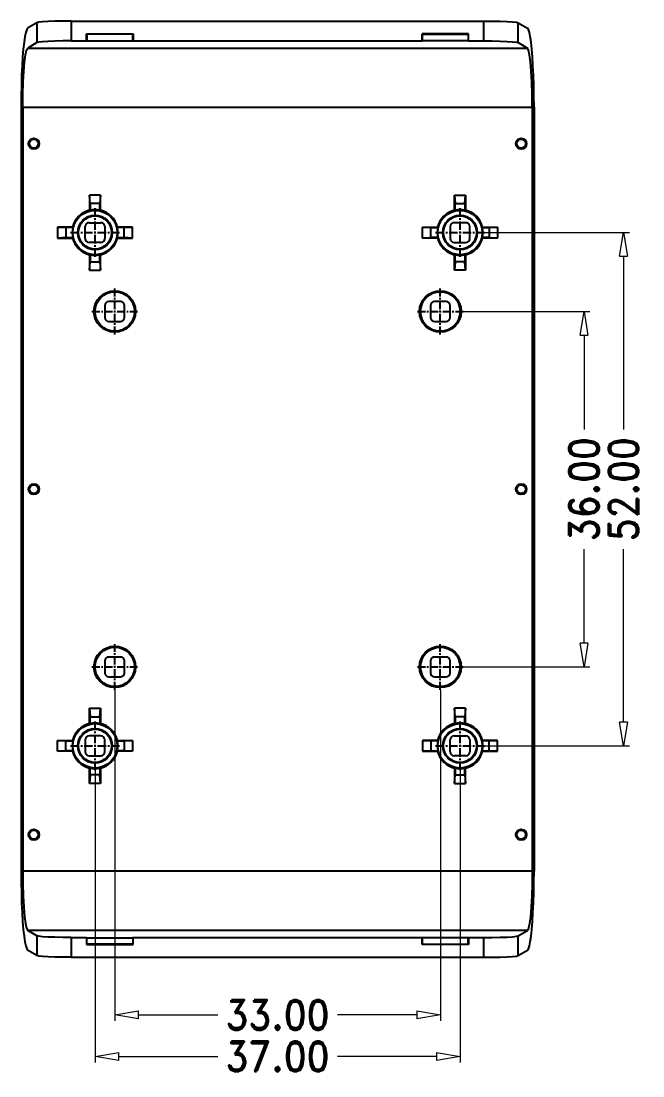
# Model space of a CAD drawing. Extents: x 98 to 412, y -254 to -30.
# Drawn here: x 349.3 to 412.3, y -143.7 to -36.9 of the extents above; entities that cross this region are included whole.
import ezdxf

# ---------------------------------------------------------------- set-up
doc = ezdxf.new("R2010")
doc.units = 0
doc.header["$LTSCALE"] = 30.734
doc.header["$MEASUREMENT"] = 0
doc.header["$PDMODE"] = 3
doc.header["$PDSIZE"] = 0.3125
doc.linetypes.add('CENTER', pattern=[0.6, 0.375, -0.075, 0.075, -0.075])
doc.layers.get('0').update_dxf_attribs({"linetype": 'CONTINUOUS'})
doc.layers.get('Defpoints').update_dxf_attribs({"linetype": 'CONTINUOUS'})
doc.layers.add('dim', color=3, linetype='CONTINUOUS', lineweight=9)
doc.styles.add('ROMAND', font='romand.shx', dxfattribs={"width": 0.9, "bigfont": 'gbcbig.shx'})
doc.dimstyles.new('YanXiu', dxfattribs={"dimtxt": 2.5, "dimasz": 2.2, "dimexe": 1, "dimexo": 0, "dimgap": 0.66, "dimtad": 0, "dimzin": 1, "dimdsep": 46, "dimtxsty": 'ROMAND', "dimblk": 'CLOSEDBLANK', "dimcen": 0, "dimclrd": 3, "dimclre": 3, "dimclrt": 7, "dimazin": 0, "dimtfac": 1, "dimtofl": 0, "dimtmove": 0, "dimatfit": 3, "dimldrblk": 'CLOSEDBLANK', "dimfxl": 1, "dimlwd": 5, "dimlwe": 5, "dimarcsym": 0})

# ---------------------------------------------------------------- blocks, each defined once
blk = doc.blocks.new('_ClosedBlank')
at = {"color": 0, "linetype": 'ByBlock', "lineweight": -2}
for p, q in [((-1, 0.167), (0, 0)), ((-1, 0.167), (-1, -0.167)), ((0, 0), (-1, -0.167))]:
    blk.add_line(p, q, dxfattribs=at)
blk = doc.blocks.new('*D3')
at = {"layer": 'Defpoints', "color": 0}
for p in [(356.76, -112.78), (393.76, -112.78), (356.76, -141.77)]:
    blk.add_point(p, dxfattribs=at)
at = {"layer": 'dim', "color": 3, "lineweight": 5}
for p, q in [((356.76, -112.78), (356.76, -142.37)), ((393.76, -112.78), (393.76, -142.37)), ((359.16, -141.77), (369.19, -141.77)), ((391.36, -141.77), (381.32, -141.77))]:
    blk.add_line(p, q, dxfattribs=at)
at = {"layer": 'dim', "color": 3, "lineweight": 5, "xscale": 2.4, "yscale": 2.4, "zscale": 2.4, "rotation": 180}
blk.add_blockref('_ClosedBlank', (356.76, -141.77), dxfattribs=at)
at = {"layer": 'dim', "color": 3, "lineweight": 5, "xscale": 2.4, "yscale": 2.4, "zscale": 2.4}
blk.add_blockref('_ClosedBlank', (393.76, -141.77), dxfattribs=at)
at = {"layer": 'dim', "color": 7, "insert": (375.26, -141.77), "char_height": 3, "attachment_point": 5, "style": 'ROMAND'}
blk.add_mtext('37.00', dxfattribs=at)
blk = doc.blocks.new('*D4')
at = {"layer": 'Defpoints', "color": 0}
for p in [(358.76, -104.62), (391.76, -104.62), (358.76, -137.56)]:
    blk.add_point(p, dxfattribs=at)
at = {"layer": 'dim', "color": 3, "lineweight": 5}
for p, q in [((358.76, -104.62), (358.76, -138.16)), ((391.76, -104.62), (391.76, -138.16)), ((361.16, -137.56), (369.19, -137.56)), ((389.36, -137.56), (381.32, -137.56))]:
    blk.add_line(p, q, dxfattribs=at)
at = {"layer": 'dim', "color": 3, "lineweight": 5, "xscale": 2.4, "yscale": 2.4, "zscale": 2.4, "rotation": 180}
blk.add_blockref('_ClosedBlank', (358.76, -137.56), dxfattribs=at)
at = {"layer": 'dim', "color": 3, "lineweight": 5, "xscale": 2.4, "yscale": 2.4, "zscale": 2.4}
blk.add_blockref('_ClosedBlank', (391.76, -137.56), dxfattribs=at)
at = {"layer": 'dim', "color": 7, "insert": (375.26, -137.56), "char_height": 3, "attachment_point": 5, "style": 'ROMAND'}
blk.add_mtext('33.00', dxfattribs=at)
blk = doc.blocks.new('*D5')
at = {"layer": 'Defpoints', "color": 0}
for p in [(396.23, -58.3), (396.23, -110.3), (410.32, -110.3)]:
    blk.add_point(p, dxfattribs=at)
at = {"layer": 'dim', "color": 3, "lineweight": 5}
for p, q in [((396.23, -58.3), (410.92, -58.3)), ((410.32, -60.7), (410.32, -78.24)), ((410.32, -107.9), (410.32, -90.37)), ((396.23, -110.3), (410.92, -110.3))]:
    blk.add_line(p, q, dxfattribs=at)
at = {"layer": 'dim', "color": 3, "lineweight": 5, "xscale": 2.4, "yscale": 2.4, "zscale": 2.4}
for p, rotation in [((410.32, -58.3), 90), ((410.32, -110.3), 270)]:
    blk.add_blockref('_ClosedBlank', p, dxfattribs=dict(at, rotation=rotation))
at = {"layer": 'dim', "color": 7, "insert": (410.32, -84.3), "char_height": 3, "attachment_point": 5, "rotation": 90, "style": 'ROMAND'}
blk.add_mtext('52.00', dxfattribs=at)
blk = doc.blocks.new('*D6')
at = {"layer": 'Defpoints', "color": 0}
for p in [(394.07, -66.3), (394.07, -102.3), (406.32, -102.3)]:
    blk.add_point(p, dxfattribs=at)
at = {"layer": 'dim', "color": 3, "lineweight": 5}
for p, q in [((394.07, -66.3), (406.92, -66.3)), ((406.32, -68.7), (406.32, -78.24)), ((406.32, -99.9), (406.32, -90.37)), ((394.07, -102.3), (406.92, -102.3))]:
    blk.add_line(p, q, dxfattribs=at)
at = {"layer": 'dim', "color": 3, "lineweight": 5, "xscale": 2.4, "yscale": 2.4, "zscale": 2.4}
for p, rotation in [((406.32, -66.3), 90), ((406.32, -102.3), 270)]:
    blk.add_blockref('_ClosedBlank', p, dxfattribs=dict(at, rotation=rotation))
at = {"layer": 'dim', "color": 7, "insert": (406.32, -84.3), "char_height": 3, "attachment_point": 5, "rotation": 90, "style": 'ROMAND'}
blk.add_mtext('36.00', dxfattribs=at)

msp = doc.modelspace()

# ---------------------------------------------------------------- linework, layer by layer
at = {"color": 7, "linetype": 'Continuous'}
for p, q in [((350.865, -37.048), (349.926, -37.61)), ((350.865, -37.048), (350.865, -39.051)), ((354.351, -36.881), (396.164, -36.881)), ((354.351, -36.881), (354.351, -38.884)), ((396.164, -38.884), (396.164, -36.881)), ((399.65, -37.048), (400.588, -37.61)), ((399.65, -39.051), (399.65, -37.048)), ((355.908, -38.184), (360.607, -38.184)), ((355.908, -38.184), (355.92, -38.196)), ((355.908, -38.884), (355.908, -38.184)), ((360.595, -38.196), (355.92, -38.196)), ((355.92, -38.196), (355.92, -38.865)), ((360.607, -38.184), (360.595, -38.196)), ((360.595, -38.865), (360.595, -38.196)), ((360.607, -38.184), (360.607, -38.884)), ((394.607, -38.184), (389.908, -38.184)), ((389.908, -38.184), (389.92, -38.196)), ((389.908, -38.184), (389.908, -38.884)), ((389.92, -38.196), (394.595, -38.196)), ((389.92, -38.865), (389.92, -38.196)), ((394.607, -38.184), (394.595, -38.196)), ((394.595, -38.196), (394.595, -38.865)), ((394.607, -38.884), (394.607, -38.184)), ((350.865, -39.051), (349.936, -39.608)), ((354.351, -38.884), (355.908, -38.884)), ((355.908, -38.884), (355.92, -38.865)), ((355.92, -38.865), (360.595, -38.865)), ((360.607, -38.884), (360.595, -38.865)), ((360.607, -38.884), (389.908, -38.884)), ((389.908, -38.884), (389.92, -38.865)), ((394.595, -38.865), (389.92, -38.865)), ((394.607, -38.884), (394.595, -38.865)), ((394.607, -38.884), (396.164, -38.884)), ((399.65, -39.051), (400.579, -39.608)), ((349.936, -39.608), (400.579, -39.608)), ((349.263, -45.599), (349.263, -123.005)), ((349.438, -45.599), (401.077, -45.599)), ((349.438, -45.599), (349.438, -123.005)), ((401.077, -45.599), (401.077, -123.005)), ((401.252, -45.599), (401.252, -123.005)), ((357.31, -54.5), (356.205, -54.5)), ((356.205, -54.5), (356.205, -56.031)), ((356.257, -55.352), (356.205, -54.5)), ((357.257, -55.352), (356.257, -55.352)), ((356.257, -55.352), (356.257, -56.046)), ((357.31, -54.5), (357.257, -55.352)), ((357.257, -56.046), (357.257, -55.352)), ((357.31, -56.031), (357.31, -54.5)), ((393.205, -54.5), (394.31, -54.5)), ((393.205, -56.031), (393.205, -54.5)), ((393.205, -54.5), (393.257, -55.352)), ((393.257, -55.352), (394.257, -55.352)), ((393.257, -56.046), (393.257, -55.352)), ((394.257, -55.352), (394.31, -54.5)), ((394.257, -55.352), (394.257, -56.046)), ((394.31, -54.5), (394.31, -56.031)), ((355.757, -58.902), (355.757, -57.702)), ((356.157, -57.302), (357.357, -57.302)), ((357.757, -57.702), (357.757, -58.902)), ((392.757, -57.702), (392.757, -58.902)), ((394.357, -57.302), (393.157, -57.302)), ((394.757, -58.902), (394.757, -57.702)), ((354.486, -57.75), (352.955, -57.75)), ((352.955, -57.75), (353.807, -57.802)), ((352.955, -57.75), (352.955, -58.855)), ((354.501, -57.802), (353.807, -57.802)), ((353.807, -57.802), (353.807, -58.802)), ((359.707, -57.802), (359.014, -57.802)), ((360.56, -57.75), (359.029, -57.75)), ((359.707, -57.802), (360.56, -57.75)), ((359.707, -58.802), (359.707, -57.802)), ((360.56, -58.855), (360.56, -57.75)), ((390.807, -57.802), (389.955, -57.75)), ((389.955, -57.75), (391.486, -57.75)), ((389.955, -58.855), (389.955, -57.75)), ((390.807, -57.802), (391.501, -57.802)), ((390.807, -58.802), (390.807, -57.802)), ((396.014, -57.802), (396.707, -57.802)), ((396.029, -57.75), (397.56, -57.75)), ((397.56, -57.75), (396.707, -57.802)), ((396.707, -57.802), (396.707, -58.802)), ((397.56, -57.75), (397.56, -58.855)), ((353.807, -58.802), (352.955, -58.855)), ((352.955, -58.855), (354.486, -58.855)), ((353.807, -58.802), (354.501, -58.802)), ((357.357, -59.302), (356.157, -59.302)), ((359.014, -58.802), (359.707, -58.802)), ((359.029, -58.855), (360.56, -58.855)), ((360.56, -58.855), (359.707, -58.802)), ((389.955, -58.855), (390.807, -58.802)), ((391.486, -58.855), (389.955, -58.855)), ((391.501, -58.802), (390.807, -58.802)), ((393.157, -59.302), (394.357, -59.302)), ((396.707, -58.802), (396.014, -58.802)), ((397.56, -58.855), (396.029, -58.855)), ((396.707, -58.802), (397.56, -58.855)), ((356.205, -60.573), (356.205, -62.105)), ((356.257, -60.559), (356.257, -61.252)), ((357.257, -61.252), (357.257, -60.559)), ((357.31, -62.105), (357.31, -60.573)), ((393.205, -62.105), (393.205, -60.573)), ((393.257, -61.252), (393.257, -60.559)), ((394.257, -60.559), (394.257, -61.252)), ((394.31, -60.573), (394.31, -62.105)), ((356.205, -62.105), (356.257, -61.252)), ((356.257, -61.252), (357.257, -61.252)), ((357.257, -61.252), (357.31, -62.105)), ((393.257, -61.252), (393.205, -62.105)), ((394.257, -61.252), (393.257, -61.252)), ((394.31, -62.105), (394.257, -61.252)), ((356.205, -62.105), (357.31, -62.105)), ((394.31, -62.105), (393.205, -62.105)), ((357.757, -65.702), (357.757, -66.902)), ((359.357, -65.302), (358.157, -65.302)), ((359.757, -66.902), (359.757, -65.702)), ((390.757, -65.702), (390.757, -66.902)), ((392.357, -65.302), (391.157, -65.302)), ((392.757, -66.902), (392.757, -65.702)), ((358.157, -67.302), (359.357, -67.302)), ((391.157, -67.302), (392.357, -67.302)), ((359.357, -101.302), (358.157, -101.302)), ((392.357, -101.302), (391.157, -101.302)), ((357.757, -101.702), (357.757, -102.902)), ((359.757, -102.902), (359.757, -101.702)), ((390.757, -101.702), (390.757, -102.902)), ((392.757, -102.902), (392.757, -101.702)), ((358.157, -103.302), (359.357, -103.302)), ((391.157, -103.302), (392.357, -103.302)), ((356.205, -108.031), (356.205, -106.5)), ((356.205, -106.5), (356.257, -107.352)), ((356.205, -106.5), (357.31, -106.5)), ((357.257, -107.352), (357.31, -106.5)), ((357.31, -106.5), (357.31, -108.031)), ((393.205, -106.5), (393.205, -108.031)), ((393.257, -107.352), (393.205, -106.5)), ((394.31, -106.5), (393.205, -106.5)), ((394.31, -106.5), (394.257, -107.352)), ((394.31, -108.031), (394.31, -106.5)), ((356.257, -108.046), (356.257, -107.352)), ((356.257, -107.352), (357.257, -107.352)), ((357.257, -107.352), (357.257, -108.046)), ((393.257, -107.352), (393.257, -108.046)), ((394.257, -107.352), (393.257, -107.352)), ((394.257, -108.046), (394.257, -107.352)), ((352.955, -110.855), (352.955, -109.75)), ((353.807, -109.802), (352.955, -109.75)), ((352.955, -109.75), (354.486, -109.75)), ((353.807, -110.802), (353.807, -109.802)), ((353.807, -109.802), (354.501, -109.802)), ((355.757, -109.702), (355.757, -110.902)), ((357.357, -109.302), (356.157, -109.302)), ((357.757, -110.902), (357.757, -109.702)), ((359.014, -109.802), (359.707, -109.802)), ((359.029, -109.75), (360.56, -109.75)), ((360.56, -109.75), (359.707, -109.802)), ((359.707, -109.802), (359.707, -110.802)), ((360.56, -109.75), (360.56, -110.855)), ((389.955, -109.75), (389.955, -110.855)), ((389.955, -109.75), (390.807, -109.802)), ((391.486, -109.75), (389.955, -109.75)), ((390.807, -109.802), (390.807, -110.802)), ((391.501, -109.802), (390.807, -109.802)), ((392.757, -110.902), (392.757, -109.702)), ((393.157, -109.302), (394.357, -109.302)), ((394.757, -109.702), (394.757, -110.902)), ((396.707, -109.802), (396.014, -109.802)), ((397.56, -109.75), (396.029, -109.75)), ((396.707, -109.802), (397.56, -109.75)), ((396.707, -110.802), (396.707, -109.802)), ((397.56, -110.855), (397.56, -109.75)), ((352.955, -110.855), (353.807, -110.802)), ((354.486, -110.855), (352.955, -110.855)), ((354.501, -110.802), (353.807, -110.802)), ((359.707, -110.802), (359.014, -110.802)), ((360.56, -110.855), (359.029, -110.855)), ((359.707, -110.802), (360.56, -110.855)), ((390.807, -110.802), (389.955, -110.855)), ((389.955, -110.855), (391.486, -110.855)), ((390.807, -110.802), (391.501, -110.802)), ((396.014, -110.802), (396.707, -110.802)), ((396.029, -110.855), (397.56, -110.855)), ((397.56, -110.855), (396.707, -110.802)), ((356.157, -111.302), (357.357, -111.302)), ((394.357, -111.302), (393.157, -111.302)), ((356.205, -114.105), (356.205, -112.573)), ((356.257, -113.252), (356.205, -114.105)), ((356.257, -113.252), (356.257, -112.559)), ((357.257, -113.252), (356.257, -113.252)), ((357.257, -112.559), (357.257, -113.252)), ((357.31, -114.105), (357.257, -113.252)), ((357.31, -112.573), (357.31, -114.105)), ((393.205, -112.573), (393.205, -114.105)), ((393.205, -114.105), (393.257, -113.252)), ((393.257, -112.559), (393.257, -113.252)), ((393.257, -113.252), (394.257, -113.252)), ((394.257, -113.252), (394.257, -112.559)), ((394.257, -113.252), (394.31, -114.105)), ((394.31, -114.105), (394.31, -112.573)), ((357.31, -114.105), (356.205, -114.105)), ((393.205, -114.105), (394.31, -114.105)), ((401.077, -123.005), (349.438, -123.005)), ((400.579, -128.997), (349.936, -128.997)), ((350.865, -129.553), (349.936, -128.997)), ((399.65, -129.553), (400.579, -128.997)), ((350.865, -129.553), (350.865, -131.556)), ((354.351, -129.721), (354.351, -131.724)), ((354.351, -129.721), (355.908, -129.721)), ((355.908, -129.721), (355.908, -130.421)), ((355.908, -129.721), (355.92, -129.739)), ((355.92, -130.409), (355.92, -129.739)), ((355.92, -129.739), (360.595, -129.739)), ((360.607, -129.721), (360.595, -129.739)), ((360.595, -129.739), (360.595, -130.409)), ((360.607, -130.421), (360.607, -129.721)), ((360.607, -129.721), (389.908, -129.721)), ((389.908, -130.421), (389.908, -129.721)), ((389.908, -129.721), (389.92, -129.739)), ((389.92, -129.739), (389.92, -130.409)), ((394.595, -129.739), (389.92, -129.739)), ((394.607, -129.721), (394.595, -129.739)), ((394.595, -130.409), (394.595, -129.739)), ((394.607, -129.721), (394.607, -130.421)), ((394.607, -129.721), (396.164, -129.721)), ((396.164, -131.724), (396.164, -129.721)), ((399.65, -131.556), (399.65, -129.553)), ((350.865, -131.556), (349.926, -130.994)), ((355.908, -130.421), (355.92, -130.409)), ((355.908, -130.421), (360.607, -130.421)), ((360.595, -130.409), (355.92, -130.409)), ((360.607, -130.421), (360.595, -130.409)), ((389.908, -130.421), (389.92, -130.409)), ((394.607, -130.421), (389.908, -130.421)), ((389.92, -130.409), (394.595, -130.409)), ((394.607, -130.421), (394.595, -130.409)), ((399.65, -131.556), (400.588, -130.994)), ((354.351, -131.724), (396.164, -131.724))]:
    msp.add_line(p, q, dxfattribs=at)
at = {"color": 1, "linetype": 'CENTER', "ltscale": 0.07438}
for p, q in [((356.757, -60.777), (356.757, -55.827)), ((393.757, -60.777), (393.757, -55.827)), ((354.282, -58.302), (359.232, -58.302)), ((391.282, -58.302), (396.232, -58.302)), ((356.757, -112.777), (356.757, -107.827)), ((393.757, -112.777), (393.757, -107.827)), ((354.282, -110.302), (359.232, -110.302)), ((391.282, -110.302), (396.232, -110.302))]:
    msp.add_line(p, q, dxfattribs=at)
at = {"color": 1, "linetype": 'CENTER', "ltscale": 0.069579}
for p, q in [((358.757, -68.617), (358.757, -63.987)), ((391.757, -68.617), (391.757, -63.987)), ((356.442, -66.302), (361.073, -66.302)), ((389.442, -66.302), (394.073, -66.302)), ((358.757, -104.617), (358.757, -99.987)), ((391.757, -104.617), (391.757, -99.987)), ((356.442, -102.302), (361.073, -102.302)), ((389.442, -102.302), (394.073, -102.302))]:
    msp.add_line(p, q, dxfattribs=at)
at = {"color": 7, "linetype": 'Continuous'}
for points in [[(354.351, -36.881), (353.495, -36.886), (352.691, -36.903), (351.988, -36.929), (351.428, -36.963), (351.046, -37.004), (350.865, -37.048)], [(396.164, -36.881), (397.02, -36.886), (397.824, -36.903), (398.527, -36.929), (399.087, -36.963), (399.469, -37.004), (399.65, -37.048)], [(349.926, -37.61), (349.83, -37.745), (349.737, -38.028), (349.648, -38.457), (349.565, -39.021), (349.489, -39.71), (349.423, -40.51), (349.367, -41.408), (349.322, -42.383), (349.29, -43.421), (349.27, -44.499), (349.263, -45.599)], [(401.252, -45.599), (401.245, -44.498), (401.225, -43.419), (401.193, -42.38), (401.148, -41.405), (401.092, -40.508), (401.025, -39.708), (400.95, -39.019), (400.867, -38.456), (400.778, -38.028), (400.685, -37.744), (400.588, -37.61)], [(354.351, -38.884), (353.495, -38.889), (352.691, -38.906), (351.988, -38.932), (351.428, -38.966), (351.046, -39.007), (350.865, -39.051)], [(396.164, -38.884), (397.02, -38.889), (397.824, -38.906), (398.527, -38.932), (399.087, -38.966), (399.469, -39.007), (399.65, -39.051)], [(349.438, -45.599), (349.45, -44.311), (349.487, -43.082), (349.545, -41.97), (349.623, -41.026), (349.717, -40.297), (349.823, -39.816), (349.936, -39.608)], [(401.077, -45.599), (401.065, -44.311), (401.028, -43.082), (400.97, -41.97), (400.892, -41.026), (400.798, -40.297), (400.692, -39.816), (400.579, -39.608)], [(356.205, -56.031), (356.223, -56.036), (356.24, -56.041), (356.257, -56.046)], [(357.31, -56.031), (357.292, -56.036), (357.275, -56.041), (357.257, -56.046)], [(393.205, -56.031), (393.223, -56.036), (393.24, -56.041), (393.257, -56.046)], [(394.31, -56.031), (394.292, -56.036), (394.275, -56.041), (394.257, -56.046)], [(354.486, -57.75), (354.491, -57.767), (354.496, -57.785), (354.501, -57.802)], [(359.029, -57.75), (359.024, -57.767), (359.019, -57.785), (359.014, -57.802)], [(391.486, -57.75), (391.491, -57.767), (391.496, -57.785), (391.501, -57.802)], [(396.029, -57.75), (396.024, -57.767), (396.019, -57.785), (396.014, -57.802)], [(354.486, -58.855), (354.491, -58.837), (354.496, -58.82), (354.501, -58.802)], [(359.029, -58.855), (359.024, -58.837), (359.019, -58.82), (359.014, -58.802)], [(391.486, -58.855), (391.491, -58.837), (391.496, -58.82), (391.501, -58.802)], [(396.029, -58.855), (396.024, -58.837), (396.019, -58.82), (396.014, -58.802)], [(356.205, -60.573), (356.223, -60.568), (356.24, -60.564), (356.257, -60.559)], [(357.31, -60.573), (357.292, -60.568), (357.275, -60.564), (357.257, -60.559)], [(393.205, -60.573), (393.223, -60.568), (393.24, -60.564), (393.257, -60.559)], [(394.31, -60.573), (394.292, -60.568), (394.275, -60.564), (394.257, -60.559)], [(356.205, -108.031), (356.223, -108.036), (356.24, -108.041), (356.257, -108.046)], [(357.31, -108.031), (357.292, -108.036), (357.275, -108.041), (357.257, -108.046)], [(393.205, -108.031), (393.223, -108.036), (393.24, -108.041), (393.257, -108.046)], [(394.31, -108.031), (394.292, -108.036), (394.275, -108.041), (394.257, -108.046)], [(354.486, -109.75), (354.491, -109.767), (354.496, -109.785), (354.501, -109.802)], [(359.029, -109.75), (359.024, -109.767), (359.019, -109.785), (359.014, -109.802)], [(391.486, -109.75), (391.491, -109.767), (391.496, -109.785), (391.501, -109.802)], [(396.029, -109.75), (396.024, -109.767), (396.019, -109.785), (396.014, -109.802)], [(354.486, -110.855), (354.491, -110.837), (354.496, -110.82), (354.501, -110.802)], [(359.029, -110.855), (359.024, -110.837), (359.019, -110.82), (359.014, -110.802)], [(391.486, -110.855), (391.491, -110.837), (391.496, -110.82), (391.501, -110.802)], [(396.029, -110.855), (396.024, -110.837), (396.019, -110.82), (396.014, -110.802)], [(356.205, -112.573), (356.223, -112.568), (356.24, -112.564), (356.257, -112.559)], [(357.31, -112.573), (357.292, -112.568), (357.275, -112.564), (357.257, -112.559)], [(393.205, -112.573), (393.223, -112.568), (393.24, -112.564), (393.257, -112.559)], [(394.31, -112.573), (394.292, -112.568), (394.275, -112.564), (394.257, -112.559)], [(349.263, -123.005), (349.27, -124.106), (349.29, -125.185), (349.322, -126.224), (349.367, -127.2), (349.423, -128.097), (349.49, -128.896), (349.565, -129.585), (349.648, -130.148), (349.737, -130.576), (349.83, -130.86), (349.926, -130.994)], [(349.438, -123.005), (349.45, -124.294), (349.487, -125.523), (349.545, -126.635), (349.623, -127.578), (349.717, -128.307), (349.823, -128.788), (349.936, -128.997)], [(401.077, -123.005), (401.065, -124.294), (401.028, -125.523), (400.97, -126.635), (400.892, -127.578), (400.798, -128.307), (400.692, -128.788), (400.579, -128.997)], [(400.588, -130.994), (400.685, -130.86), (400.778, -130.576), (400.867, -130.147), (400.95, -129.584), (401.026, -128.894), (401.092, -128.094), (401.148, -127.197), (401.193, -126.221), (401.225, -125.183), (401.245, -124.105), (401.252, -123.005)], [(354.351, -129.721), (353.495, -129.715), (352.691, -129.699), (351.988, -129.673), (351.428, -129.638), (351.046, -129.598), (350.865, -129.553)], [(396.164, -129.721), (397.02, -129.715), (397.824, -129.699), (398.527, -129.673), (399.087, -129.638), (399.469, -129.598), (399.65, -129.553)], [(354.351, -131.724), (353.495, -131.718), (352.691, -131.702), (351.988, -131.675), (351.428, -131.641), (351.046, -131.6), (350.865, -131.556)], [(396.164, -131.724), (397.02, -131.718), (397.824, -131.702), (398.527, -131.675), (399.087, -131.641), (399.469, -131.6), (399.65, -131.556)]]:
    msp.add_lwpolyline(points, dxfattribs=at)
for centre, radius in [((350.557, -49.302), 0.55), ((350.557, -49.302), 0.45), ((399.957, -49.302), 0.55), ((399.957, -49.302), 0.45), ((356.757, -58.302), 2.25), ((356.757, -58.302), 1.75), ((356.757, -58.302), 1.679), ((393.757, -58.302), 2.25), ((393.757, -58.302), 1.75), ((393.757, -58.302), 1.679), ((358.757, -66.302), 2.105), ((358.757, -66.302), 2), ((391.757, -66.302), 2.105), ((391.757, -66.302), 2), ((350.557, -84.302), 0.55), ((350.557, -84.302), 0.45), ((399.957, -84.302), 0.55), ((399.957, -84.302), 0.45), ((358.757, -102.302), 2.105), ((358.757, -102.302), 2), ((391.757, -102.302), 2.105), ((391.757, -102.302), 2), ((356.757, -110.302), 2.25), ((356.757, -110.302), 1.75), ((356.757, -110.302), 1.679), ((393.757, -110.302), 2.25), ((393.757, -110.302), 1.75), ((393.757, -110.302), 1.679), ((350.557, -119.302), 0.55), ((350.557, -119.302), 0.45), ((399.957, -119.302), 0.55), ((399.957, -119.302), 0.45)]:
    msp.add_circle(centre, radius, dxfattribs=at)
for centre, radius, start, end in [((356.757, -58.302), 2.337, 103.67, 166.33), ((356.757, -58.302), 2.311, 77.50536, 102.49464), ((356.757, -58.302), 2.337, 13.67, 76.33), ((393.757, -58.302), 2.337, 103.67, 166.33), ((393.757, -58.302), 2.311, 77.50536, 102.49464), ((393.757, -58.302), 2.337, 13.67, 76.33), ((356.157, -57.702), 0.4, 90, 180), ((357.357, -57.702), 0.4, 0, 90), ((393.157, -57.702), 0.4, 90, 180), ((394.357, -57.702), 0.4, 0, 90), ((356.757, -58.302), 2.311, 167.50536, 192.49464), ((356.757, -58.302), 2.311, 347.50536, 12.49464), ((393.757, -58.302), 2.311, 167.50536, 192.49464), ((393.757, -58.302), 2.311, 347.50536, 12.49464), ((356.757, -58.302), 2.337, 193.67, 256.33), ((356.157, -58.902), 0.4, 180, 270), ((356.757, -58.302), 2.337, 283.67, 346.33), ((357.357, -58.902), 0.4, 270, 0), ((393.757, -58.302), 2.337, 193.67, 256.33), ((393.157, -58.902), 0.4, 180, 270), ((393.757, -58.302), 2.337, 283.67, 346.33), ((394.357, -58.902), 0.4, 270, 0), ((356.757, -58.302), 2.311, 257.50536, 282.49464), ((393.757, -58.302), 2.311, 257.50536, 282.49464), ((358.157, -65.702), 0.4, 90, 180), ((359.357, -65.702), 0.4, 0, 90), ((391.157, -65.702), 0.4, 90, 180), ((392.357, -65.702), 0.4, 0, 90), ((358.157, -66.902), 0.4, 180, 270), ((359.357, -66.902), 0.4, 270, 0), ((391.157, -66.902), 0.4, 180, 270), ((392.357, -66.902), 0.4, 270, 0), ((358.157, -101.702), 0.4, 90, 180), ((359.357, -101.702), 0.4, 0, 90), ((391.157, -101.702), 0.4, 90, 180), ((392.357, -101.702), 0.4, 0, 90), ((358.157, -102.902), 0.4, 180, 270), ((359.357, -102.902), 0.4, 270, 0), ((391.157, -102.902), 0.4, 180, 270), ((392.357, -102.902), 0.4, 270, 0), ((356.757, -110.302), 2.337, 103.67, 166.33), ((356.757, -110.302), 2.311, 77.50536, 102.49464), ((356.757, -110.302), 2.337, 13.67, 76.33), ((393.757, -110.302), 2.337, 103.67, 166.33), ((393.757, -110.302), 2.311, 77.50536, 102.49464), ((393.757, -110.302), 2.337, 13.67, 76.33), ((356.757, -110.302), 2.311, 167.50536, 192.49464), ((356.157, -109.702), 0.4, 90, 180), ((357.357, -109.702), 0.4, 0, 90), ((356.757, -110.302), 2.311, 347.50536, 12.49464), ((393.757, -110.302), 2.311, 167.50536, 192.49464), ((393.157, -109.702), 0.4, 90, 180), ((394.357, -109.702), 0.4, 0, 90), ((393.757, -110.302), 2.311, 347.50536, 12.49464), ((356.757, -110.302), 2.337, 193.67, 256.33), ((356.157, -110.902), 0.4, 180, 270), ((356.757, -110.302), 2.337, 283.67, 346.33), ((357.357, -110.902), 0.4, 270, 0), ((393.757, -110.302), 2.337, 193.67, 256.33), ((393.157, -110.902), 0.4, 180, 270), ((393.757, -110.302), 2.337, 283.67, 346.33), ((394.357, -110.902), 0.4, 270, 0), ((356.757, -110.302), 2.311, 257.50536, 282.49464), ((393.757, -110.302), 2.311, 257.50536, 282.49464)]:
    msp.add_arc(centre, radius, start, end, dxfattribs=at)

# ---------------------------------------------------------------- dimensions: what is measured, and where the dimension line sits
at = {"layer": 'dim'}
for base, p1, p2, picture, middle in [((410.322, -110.302), (396.232, -58.302), (396.232, -110.302), '*D5', (410.322, -84.302)), ((406.322, -102.302), (394.073, -66.302), (394.073, -102.302), '*D6', (406.322, -84.302))]:
    dim = msp.add_linear_dim(base=base, p1=p1, p2=p2, angle=90, dimstyle='YanXiu', override={"dimtxt": 3, "dimasz": 2.4, "dimexe": 0.5997, "dimgap": 0.5997}, dxfattribs=at)
    dim.commit()
    dim.dimension.update_dxf_attribs({"geometry": picture, "text_midpoint": middle})
for base, p1, p2, picture, middle in [((358.757, -137.557), (391.757, -104.617), (358.757, -104.617), '*D4', (375.257, -137.557)), ((356.757, -141.77), (393.757, -112.777), (356.757, -112.777), '*D3', (375.257, -141.77))]:
    dim = msp.add_linear_dim(base=base, p1=p1, p2=p2, dimstyle='YanXiu', override={"dimtxt": 3, "dimasz": 2.4, "dimexe": 0.5997, "dimgap": 0.5997}, dxfattribs=at)
    dim.commit()
    dim.dimension.update_dxf_attribs({"geometry": picture, "text_midpoint": middle})

doc.saveas('drawing.dxf')
